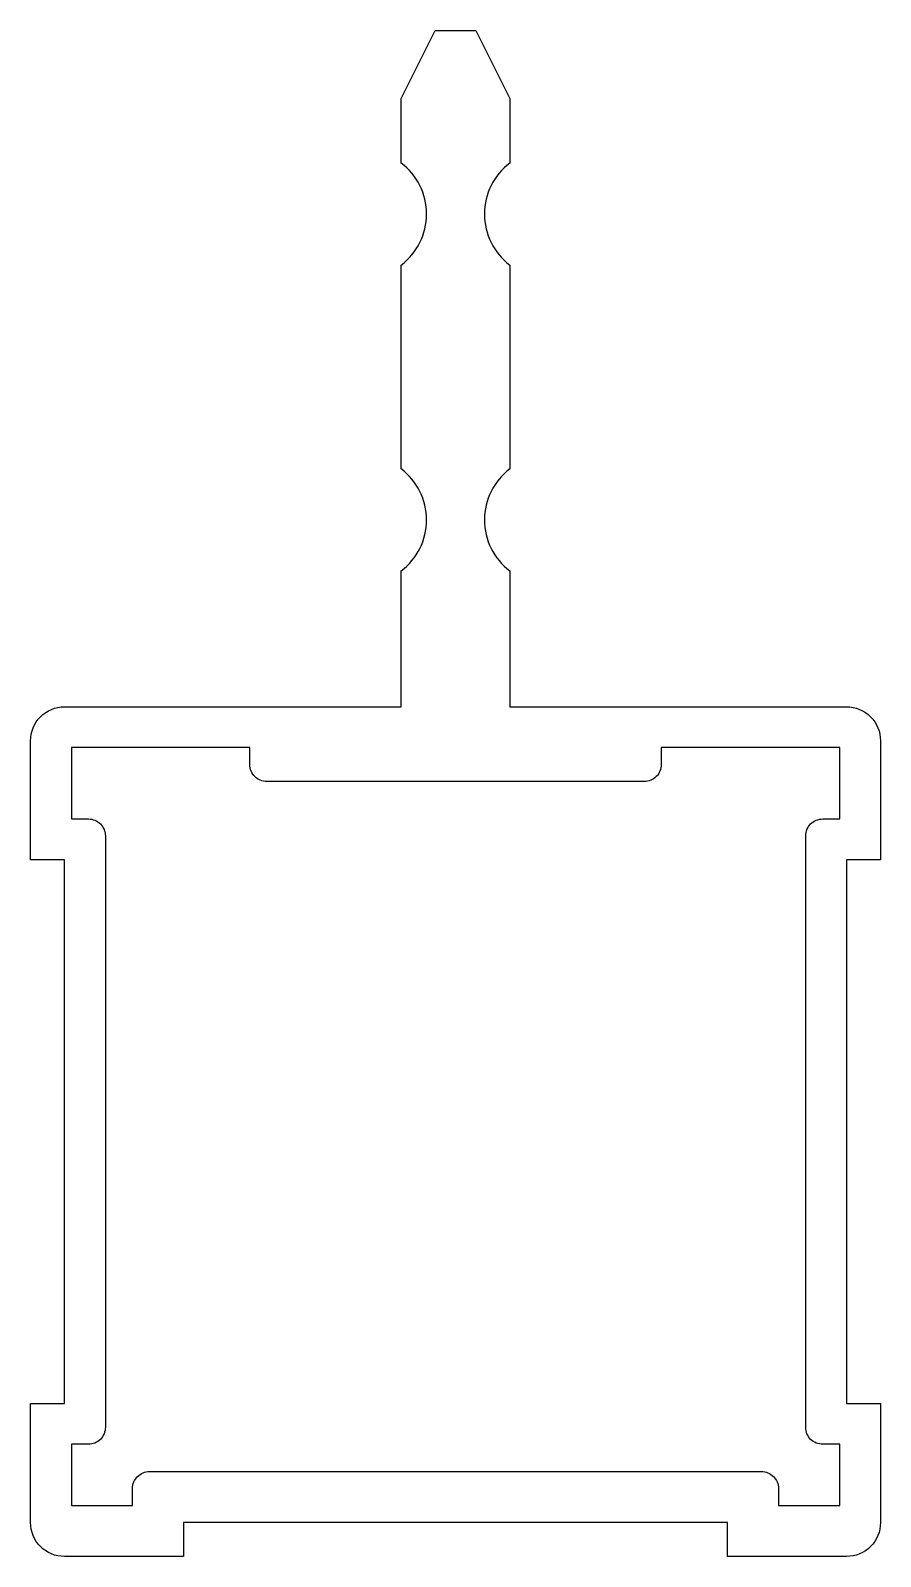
# Model space of a CAD drawing. Extents: x 253.3 to 278.3, y 225.6 to 270.5.
import ezdxf

# ---------------------------------------------------------------- set-up
doc = ezdxf.new("R2010")
doc.units = 0
doc.layers.add('ANA', color=220, linetype='CONTINUOUS')

msp = doc.modelspace()

# ---------------------------------------------------------------- linework, layer by layer
at = {"layer": 'ANA'}
for points in [[(253.298, 246.111), (253.298, 249.611, -0.414214), (254.298, 250.611), (264.198, 250.611), (264.198, 254.611, 0.5), (264.198, 257.611), (264.198, 263.611, 0.5), (264.198, 266.611), (264.198, 268.511), (265.198, 270.511), (266.398, 270.511), (267.398, 268.511), (267.398, 266.611, 0.5), (267.398, 263.611), (267.398, 257.611, 0.5), (267.398, 254.611), (267.398, 250.611), (277.298, 250.611, -0.414214), (278.298, 249.611), (278.298, 246.111), (277.298, 246.111), (277.298, 230.111), (278.298, 230.111), (278.298, 226.611, -0.414214), (277.298, 225.611), (273.798, 225.611), (273.798, 226.611), (257.798, 226.611), (257.798, 225.611), (254.298, 225.611, -0.414214), (253.298, 226.611), (253.298, 230.111), (254.298, 230.111), (254.298, 246.111)], [(256.298, 227.611, -0.414214), (256.798, 228.111), (274.798, 228.111, -0.414214), (275.298, 227.611), (275.298, 227.111), (277.098, 227.111), (277.098, 228.911), (276.598, 228.911, -0.414214), (276.098, 229.411), (276.098, 246.811, -0.414214), (276.598, 247.311), (277.098, 247.311), (277.098, 249.411), (271.848, 249.411), (271.848, 248.911, -0.414214), (271.348, 248.411), (260.248, 248.411, -0.414214), (259.748, 248.911), (259.748, 249.411), (254.498, 249.411), (254.498, 247.311), (254.998, 247.311, -0.414214), (255.498, 246.811), (255.498, 229.411, -0.414214), (254.998, 228.911), (254.498, 228.911), (254.498, 227.111), (256.298, 227.111)]]:
    msp.add_lwpolyline(points, format="xyb", close=True, dxfattribs=at)

doc.saveas('drawing.dxf')
